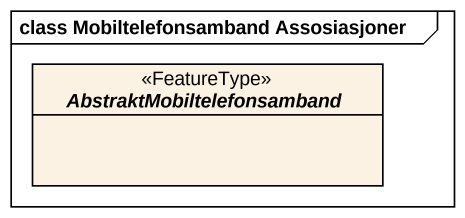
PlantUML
@startuml
mainframe class Mobiltelefonsamband Assosiasjoner
hide circle
hide empty members
abstract class AbstraktMobiltelefonsamband <<FeatureType>>
@enduml
